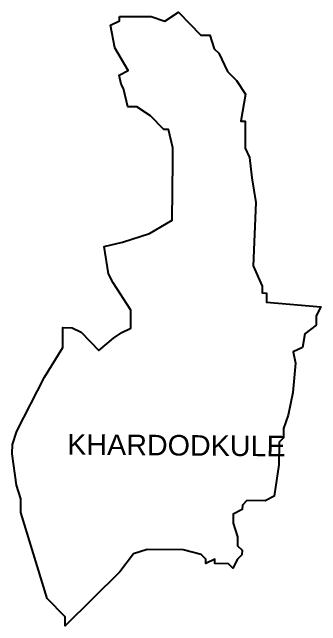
# Model space of a CAD drawing. Header units: metres. Extents: x 280536 to 282366, y 2032766 to 2034287.
# Drawn here: x 281602 to 282366, y 2032766 to 2034287 of the extents above; entities that cross this region are included whole.
import ezdxf

# ---------------------------------------------------------------- set-up
doc = ezdxf.new("R2010")
doc.units = ezdxf.units.M
doc.layers.add('VILLAGE NAME', color=250, linetype='Continuous')
doc.styles.get("Standard").update_dxf_attribs({"font": 'simplex.shx'})

msp = doc.modelspace()

# ---------------------------------------------------------------- linework, layer by layer
at = {"color": 6, "flags": 128}
msp.add_lwpolyline([(281868.1, 2034276.6), (281946.5, 2034276), (281980, 2034264.5), (282013.8, 2034286.7), (282069.3, 2034230.3), (282091.7, 2034230.1), (282102.6, 2034196.4), (282113.8, 2034185.2), (282135.8, 2034140.2), (282158, 2034117.6), (282180.2, 2034083.9), (282168.5, 2034016.7), (282179.6, 2034016.7), (282179.1, 2033949.5), (282190.1, 2033927), (282195.4, 2033876.6), (282205.3, 2033814.7), (282199.3, 2033658.2), (282221.3, 2033607.6), (282221.2, 2033590.8), (282232.4, 2033590.7), (282232.4, 2033568.3), (282366.5, 2033556.1), (282355.1, 2033533.8), (282354.9, 2033511.4), (282326.8, 2033489.2), (282320.9, 2033455.7), (282298.4, 2033444.7), (282303.8, 2033416.6), (282297.7, 2033343.9), (282286, 2033288), (282274.6, 2033254.5), (282274.4, 2033232.1), (282263.1, 2033221), (282262.7, 2033165), (282250.9, 2033086.7), (282228.4, 2033075.6), (282183.6, 2033076), (282172.3, 2033064.9), (282172.2, 2033053.7), (282149.8, 2033042.7), (282149.6, 2033020.3), (282160.5, 2032986.6), (282160.4, 2032964.2), (282171.5, 2032952.9), (282171.4, 2032941.7), (282160.1, 2032930.6), (282148.7, 2032908.3), (282137.6, 2032919.6), (282104, 2032919.8), (282104, 2032931), (282081.6, 2032920), (282081.7, 2032931.2), (282070.6, 2032942.5), (282025.9, 2032954), (281936.3, 2032954.7), (281902.6, 2032943.8), (281868.7, 2032899.3), (281733.3, 2032765.9), (281733.3, 2032788.3), (281689, 2032833.4), (281623.5, 2033046.7), (281623.5, 2033080.2), (281612.8, 2033114), (281602.2, 2033192.4), (281602.4, 2033214.8), (281613.8, 2033248.4), (281682.1, 2033382.2), (281727.8, 2033456), (281727.8, 2033505), (281750.2, 2033504.8), (281772.5, 2033493.5), (281816.9, 2033448.4), (281853.4, 2033478.6), (281873.3, 2033492.7), (281895.8, 2033503.7), (281896.1, 2033548.5), (281851.8, 2033616.1), (281840.8, 2033638.5), (281830.1, 2033705.8), (281875, 2033716.6), (281942.3, 2033738.5), (281998.6, 2033771.7), (281999.7, 2033917.3), (282000, 2033950.9), (281989.1, 2033995.7), (281977.9, 2033995.8), (281944.6, 2034029.7), (281911.2, 2034052.3), (281888.8, 2034052.5), (281877.9, 2034097.4), (281872.4, 2034108.6), (281867, 2034131.1), (281889.5, 2034142.1), (281856.3, 2034198.3), (281845.5, 2034254.4), (281868, 2034265.4), (281868.1, 2034276.6)], dxfattribs=at)

# ---------------------------------------------------------------- texts
at = {"layer": 'VILLAGE NAME', "insert": (281738.6, 2033240.9), "char_height": 50.893, "attachment_point": 1, "rotation": 359.5442}
msp.add_mtext_dynamic_manual_height_columns('{\\fArial|b0|i0|c0|p34;KHARDODKULE}', width=87.355, gutter_width=254.5, heights=[0], dxfattribs=at)

doc.saveas('drawing.dxf')
